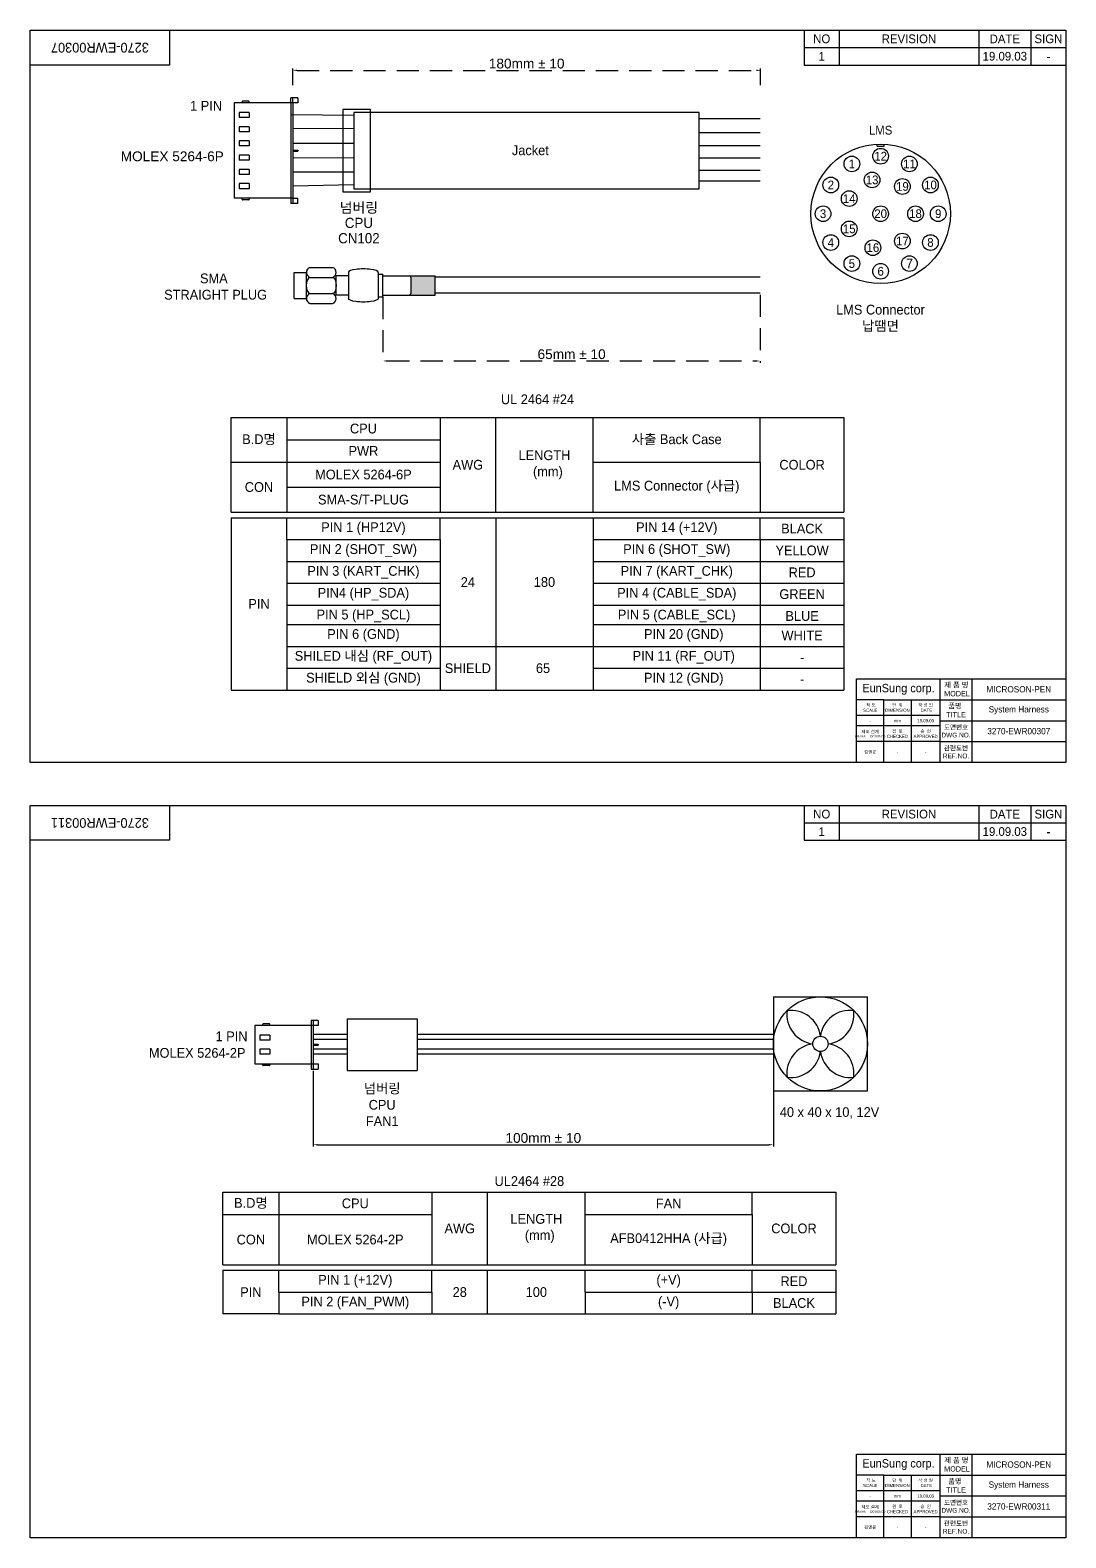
# Model space of a CAD drawing. Header units: millimetres. Extents: x 0 to 2432, y -889 to 868.
# Drawn here: x 1226 to 1820, y -442 to 422 of the extents above; entities that cross this region are included whole.
import ezdxf

# ---------------------------------------------------------------- set-up
doc = ezdxf.new("R2010")
doc.units = ezdxf.units.MM
doc.linetypes.add('DASHED', pattern=[19.05, 12.7, -6.35])
for name, color, linetype in [('0 @ 1', 7, 'Continuous'), ('4', 133, 'Continuous'), ('CURITY-KONA-PEN-ASSY_DXF_FORMAT', 7, 'Continuous')]:
    doc.layers.add(name, color=color, linetype=linetype)
doc.styles.get("Standard").update_dxf_attribs({"font": 'arial.ttf'})
doc.styles.add('TEXTSTYLE_8', font='shanno.ttf')
doc.styles.add('주석', font='gulim.ttc')
doc.dimstyles.new('ISO-25$0', dxfattribs={"dimtxt": 2.5, "dimasz": 2.5, "dimexe": 1, "dimexo": 1, "dimgap": 1, "dimtad": 1, "dimdec": 4, "dimdsep": 46, "dimtxsty": 'Standard', "dimcen": 2.5, "dimadec": 0, "dimazin": 2, "dimtfac": 1, "dimtdec": 4, "dimtmove": 0, "dimatfit": 3, "dimfxl": 0, "dimarcsym": 0})

# ---------------------------------------------------------------- blocks, each defined once
blk = doc.blocks.new('*D18')
at = {"color": 0, "linetype": 'DASHED', "lineweight": -2}
for p, q in [((1376.23, 390.58), (1376.23, 400.12)), ((1378.73, 399.12), (1642.1, 399.12)), ((1644.6, 390.58), (1644.6, 400.12))]:
    blk.add_line(p, q, dxfattribs=at)
at = {"color": 0}
for points in [[(1378.73, 399.54), (1378.73, 398.7), (1376.23, 399.12)], [(1642.1, 398.7), (1642.1, 399.54), (1644.6, 399.12)]]:
    blk.add_solid(points, dxfattribs=at)
at = {"layer": 'Defpoints', "color": 0}
for p in [(1644.6, 399.12), (1376.23, 389.58), (1644.6, 389.58)]:
    blk.add_point(p, dxfattribs=at)
at = {"color": 0, "insert": (1510.42, 402.98), "char_height": 2.5, "attachment_point": 5}
blk.add_mtext('{\\H2.24x;180mm ± 10}', dxfattribs=at)
blk = doc.blocks.new('*D19')
at = {"color": 0, "linetype": 'DASHED', "lineweight": -2}
for p, q in [((1428, 269.19), (1428, 231.46)), ((1644.37, 270.4), (1644.37, 231.46)), ((1430.5, 232.46), (1641.87, 232.46))]:
    blk.add_line(p, q, dxfattribs=at)
at = {"color": 0}
for points in [[(1430.5, 232.88), (1430.5, 232.04), (1428, 232.46)], [(1641.87, 232.04), (1641.87, 232.88), (1644.37, 232.46)]]:
    blk.add_solid(points, dxfattribs=at)
at = {"layer": 'Defpoints', "color": 0}
for p in [(1428, 270.19), (1644.37, 271.4), (1644.37, 232.46)]:
    blk.add_point(p, dxfattribs=at)
at = {"color": 0, "insert": (1536.19, 236.32), "char_height": 2.5, "attachment_point": 5}
blk.add_mtext('{\\H2.24x;65mm ± 10}', dxfattribs=at)
blk = doc.blocks.new('*D34')
at = {"color": 0, "lineweight": -2}
for p, q in [((1388.04, -174.57), (1388.04, -217.98)), ((1651.9, -174.57), (1651.9, -217.98)), ((1390.54, -216.98), (1649.4, -216.98))]:
    blk.add_line(p, q, dxfattribs=at)
at = {"color": 0}
for points in [[(1390.54, -216.56), (1390.54, -217.39), (1388.04, -216.98)], [(1649.4, -217.39), (1649.4, -216.56), (1651.9, -216.98)]]:
    blk.add_solid(points, dxfattribs=at)
at = {"layer": 'Defpoints', "color": 0}
for p in [(1388.04, -173.57), (1651.9, -173.57), (1651.9, -216.98)]:
    blk.add_point(p, dxfattribs=at)
at = {"color": 0, "insert": (1519.97, -213.12), "char_height": 2.5, "attachment_point": 5}
blk.add_mtext('{\\H2.24x;100mm ± 10}', dxfattribs=at)

msp = doc.modelspace()

# ---------------------------------------------------------------- hatches: boundary and pattern name
h = msp.add_hatch(color=256)
h.dxf.hatch_style = 1
h.paths.add_polyline_path([(1442.99665, 281.30604, -0.414213562), (1443.99665, 280.30604), (1443.99665, 271.19049, -0.414213562), (1442.99665, 270.19049), (1457.99665, 270.19049), (1457.99665, 281.30604)])

# ---------------------------------------------------------------- linework, layer by layer
for p, q in [((1225.65332, 422.16704), (1819.65332, 422.16704)), ((1225.65332, 2.16704), (1225.65332, 422.16704)), ((1305.65332, 422.16704), (1305.65332, 402.16704)), ((1669.65332, 422.16704), (1669.65332, 402.16704)), ((1689.65332, 422.16704), (1689.65332, 402.16704)), ((1769.65332, 422.16704), (1769.65332, 402.16704)), ((1799.65332, 422.16704), (1799.65332, 402.16704)), ((1819.65332, 422.16704), (1819.65332, 2.16704)), ((1669.65332, 412.16704), (1819.65332, 412.16704)), ((1305.65332, 402.16704), (1225.65332, 402.16704)), ((1669.65332, 402.16704), (1819.65332, 402.16704)), ((1379.12818, 380.48522), (1342.66983, 380.48522)), ((1342.66983, 380.48522), (1342.66983, 325.73981)), ((1347.19862, 381.06392), (1347.19862, 380.48522)), ((1351.06104, 381.35327), (1347.48797, 381.35327)), ((1351.35039, 380.48522), (1351.35039, 381.06392)), ((1379.12818, 383.37874), (1375.07725, 383.37874)), ((1375.07725, 380.48522), (1375.07725, 383.37874)), ((1375.07725, 380.48522), (1375.07725, 325.73981)), ((1376.23466, 380.48522), (1376.23466, 383.37874)), ((1376.23466, 380.48522), (1376.23466, 325.73981)), ((1379.12818, 383.37874), (1379.12818, 380.48522)), ((1345.56335, 374.95859), (1345.56335, 372.06507)), ((1351.35039, 374.95859), (1345.56335, 374.95859)), ((1351.35039, 372.06507), (1345.56335, 372.06507)), ((1351.35039, 374.95859), (1351.35039, 372.06507)), ((1411.21645, 373.31179), (1375.07725, 373.54849)), ((1411.21471, 374.95851), (1411.26085, 331.26652)), ((1345.56335, 366.79887), (1345.56335, 363.90535)), ((1351.35039, 366.79887), (1345.56335, 366.79887)), ((1351.35039, 363.90535), (1345.56335, 363.90535)), ((1351.35039, 366.79887), (1351.35039, 363.90535)), ((1411.22443, 365.75463), (1376.23466, 365.51874)), ((1609.39311, 371.47894), (1644.37315, 371.47894)), ((1609.39311, 363.3939), (1644.37315, 363.3939)), ((1345.56335, 358.63914), (1345.56335, 355.74562)), ((1351.35039, 358.63914), (1345.56335, 358.63914)), ((1351.35039, 355.74562), (1345.56335, 355.74562)), ((1351.35039, 358.63914), (1351.35039, 355.74562)), ((1411.2334, 357.25305), (1376.23466, 357.25282)), ((1609.39311, 356.0885), (1644.37315, 356.0885)), ((1711.43191, 355.62772), (1711.43191, 356.82769)), ((1711.43191, 355.62772), (1715.43191, 355.62772)), ((1715.43191, 355.62772), (1715.43191, 356.82769)), ((1345.56335, 350.47941), (1345.56335, 347.58589)), ((1351.35039, 350.47941), (1345.56335, 350.47941)), ((1351.35039, 347.58589), (1345.56335, 347.58589)), ((1351.35039, 350.47941), (1351.35039, 347.58589)), ((1376.23466, 353.40187), (1379.12818, 353.40187)), ((1376.23466, 352.82316), (1379.12818, 352.82316)), ((1376.23466, 349.22307), (1411.24213, 348.98614)), ((1379.12818, 353.40187), (1379.12818, 352.82316)), ((1379.12818, 353.40187), (1379.12818, 352.82316)), ((1609.39311, 348.88489), (1644.37315, 348.88489)), ((1345.56335, 342.31968), (1345.56335, 339.42616)), ((1351.35039, 342.31968), (1345.56335, 342.31968)), ((1351.35039, 339.42616), (1345.56335, 339.42616)), ((1351.35039, 342.31968), (1351.35039, 339.42616)), ((1411.25086, 340.72147), (1376.23466, 340.72098)), ((1609.39311, 341.85494), (1644.37315, 341.85494)), ((1345.56335, 334.15996), (1345.56335, 331.26644)), ((1351.35039, 334.15996), (1345.56335, 334.15996)), ((1351.35039, 331.26644), (1345.56335, 331.26644)), ((1351.35039, 334.15996), (1351.35039, 331.26644)), ((1411.25859, 333.39974), (1376.23466, 332.69122)), ((1609.39311, 335.75314), (1644.37315, 335.75314)), ((1376.23466, 325.73981), (1342.66983, 325.73981)), ((1347.19862, 325.16111), (1347.19862, 325.73981)), ((1351.06104, 324.87176), (1347.48797, 324.87176)), ((1351.35039, 325.73981), (1351.35039, 325.16111)), ((1375.07725, 325.73981), (1375.07725, 322.84629)), ((1379.12818, 322.84629), (1375.07725, 322.84629)), ((1376.23466, 325.73981), (1376.23466, 322.84629)), ((1376.23466, 325.73981), (1379.12818, 325.73981)), ((1379.12818, 322.84629), (1379.12818, 325.73981)), ((1386.1261, 286.1379), (1391.6261, 286.1379)), ((1391.6261, 286.1379), (1399.1261, 286.1379)), ((1377.06832, 268.24827), (1377.06832, 283.24827)), ((1377.06832, 283.24827), (1384.06832, 283.24827)), ((1384.06832, 268.24827), (1384.06832, 283.24827)), ((1386.1261, 280.35864), (1391.6261, 280.35864)), ((1391.6261, 280.35864), (1399.1261, 280.35864)), ((1408.18387, 281.24827), (1400.43909, 281.24827)), ((1401.18387, 270.24827), (1401.18387, 281.24827)), ((1408.18387, 283.24827), (1408.18387, 268.24827)), ((1425.29941, 283.24827), (1425.29941, 268.24827)), ((1425.29941, 282.30604), (1427.99785, 282.30604)), ((1427.99785, 269.19049), (1427.99785, 282.30604)), ((1427.99785, 281.30604), (1442.99665, 281.30604)), ((1442.99665, 281.30604), (1457.99665, 281.30604)), ((1443.99665, 280.30604), (1443.99665, 271.19049)), ((1457.99665, 270.19049), (1457.99665, 281.30604)), ((1644.37315, 280.50718), (1457.99665, 280.50718)), ((1377.06832, 268.24827), (1384.06832, 268.24827)), ((1386.1261, 271.1379), (1391.6261, 271.1379)), ((1391.6261, 271.1379), (1399.1261, 271.1379)), ((1408.18387, 270.24827), (1400.43909, 270.24827)), ((1425.29941, 269.19049), (1427.99785, 269.19049)), ((1427.99785, 270.19049), (1442.99665, 270.19049)), ((1442.99665, 270.19049), (1457.99665, 270.19049)), ((1644.37315, 271.39718), (1457.99665, 271.39718)), ((1386.1261, 265.35864), (1391.6261, 265.35864)), ((1391.6261, 265.35864), (1399.1261, 265.35864)), ((1340.91377, 200.05489), (1692.34193, 200.05489)), ((1340.91377, 145.74327), (1340.91377, 200.05489)), ((1372.86178, 200.05489), (1372.86178, 187.27568)), ((1460.71882, 200.05489), (1460.71882, 145.74327)), ((1492.66684, 145.74327), (1492.66684, 200.05489)), ((1548.57586, 145.74327), (1548.57586, 200.05489)), ((1644.4199, 174.49648), (1644.4199, 200.05489)), ((1692.34193, 200.05489), (1692.34193, 145.74327)), ((1372.86178, 187.27568), (1372.86178, 145.74327)), ((1372.86178, 187.27568), (1460.71882, 187.27568)), ((1340.91377, 174.49648), (1460.71882, 174.49648)), ((1372.86178, 174.49648), (1372.86178, 145.74327)), ((1548.57586, 174.49648), (1644.4199, 174.49648)), ((1644.4199, 174.49648), (1644.4199, 145.74327)), ((1372.86178, 160.11987), (1460.71882, 160.11987)), ((1340.91377, 145.74327), (1692.34193, 145.74327)), ((1340.91377, 142.54846), (1692.34193, 142.54846)), ((1340.91377, 142.54846), (1340.91377, 43.72978)), ((1372.86178, 130.02249), (1372.86178, 142.54846)), ((1460.71882, 130.02249), (1460.71882, 142.54846)), ((1492.66684, 142.54846), (1492.66684, 43.72978)), ((1548.57586, 142.54846), (1548.57586, 43.72978)), ((1644.4199, 130.02249), (1644.4199, 142.54846)), ((1692.34193, 142.54846), (1692.34193, 104.97055)), ((1372.86178, 130.02249), (1460.71882, 130.02249)), ((1372.86178, 130.02249), (1372.86178, 117.49652)), ((1460.71882, 130.02249), (1460.71882, 117.49652)), ((1548.57586, 130.02249), (1644.4199, 130.02249)), ((1644.4199, 130.02249), (1644.4199, 117.49652)), ((1644.4199, 130.02249), (1692.34193, 130.02249)), ((1372.86178, 117.49652), (1460.71882, 117.49652)), ((1372.86178, 117.49652), (1372.86178, 117.49652)), ((1372.86178, 117.49652), (1372.86178, 117.49652)), ((1372.86178, 117.49652), (1372.86178, 104.97055)), ((1460.71882, 117.49652), (1460.71882, 104.97055)), ((1548.57586, 117.49652), (1644.4199, 117.49652)), ((1644.4199, 117.49652), (1644.4199, 104.97055)), ((1644.4199, 117.49652), (1692.34193, 117.49652)), ((1372.86178, 104.97055), (1460.71882, 104.97055)), ((1372.86178, 104.97055), (1372.86178, 92.44457)), ((1460.71882, 104.97055), (1460.71882, 92.44457)), ((1548.57586, 104.97055), (1644.4199, 104.97055)), ((1644.4199, 104.97055), (1644.4199, 92.44457)), ((1644.4199, 104.97055), (1692.34193, 104.97055)), ((1692.34193, 104.97055), (1692.34193, 92.44457)), ((1372.86178, 92.44457), (1460.71882, 92.44457)), ((1372.86178, 92.44457), (1372.86178, 79.9186)), ((1460.71882, 92.44457), (1460.71882, 81.3077)), ((1548.57586, 92.44457), (1644.4199, 92.44457)), ((1644.4199, 92.44457), (1692.34193, 92.44457)), ((1644.4199, 92.44457), (1644.4199, 81.3077)), ((1692.34193, 92.44457), (1692.34193, 81.3077)), ((1372.86178, 81.3077), (1460.71882, 81.3077)), ((1372.86178, 81.3077), (1372.86178, 68.78172)), ((1460.71882, 81.3077), (1460.71882, 68.78172)), ((1548.57586, 81.3077), (1692.34193, 81.3077)), ((1644.4199, 81.3077), (1644.4199, 43.72978)), ((1692.34193, 81.3077), (1692.34193, 68.78172)), ((1372.86178, 68.78172), (1460.71882, 68.78172)), ((1372.86178, 68.78172), (1372.86178, 56.25575)), ((1460.71882, 68.78172), (1460.71882, 56.25575)), ((1460.71882, 68.78172), (1492.66684, 68.78172)), ((1492.66684, 68.78172), (1548.57586, 68.78172)), ((1548.57586, 68.78172), (1644.4199, 68.78172)), ((1644.4199, 68.78172), (1692.34193, 68.78172)), ((1692.34193, 68.78172), (1692.34193, 56.25575)), ((1372.86178, 56.25575), (1460.71882, 56.25575)), ((1372.86178, 56.25575), (1372.86178, 43.72978)), ((1460.71882, 56.25575), (1460.71882, 43.72978)), ((1548.57586, 56.25575), (1644.4199, 56.25575)), ((1644.4199, 56.25575), (1692.34193, 56.25575)), ((1692.34193, 56.25575), (1692.34193, 43.72978)), ((1340.91377, 43.72978), (1692.34193, 43.72978)), ((1699.65332, 2.16704), (1699.65332, 50.16704)), ((1699.65332, 50.16704), (1819.65332, 50.16704)), ((1747.65332, 2.16704), (1747.65332, 50.16704)), ((1747.65332, 50.16704), (1765.65332, 50.16704)), ((1765.65332, 50.16704), (1765.65332, 2.16704)), ((1715.25332, 38.16704), (1699.65332, 38.16704)), ((1715.25332, 2.16704), (1715.25332, 38.16704)), ((1715.25332, 38.16704), (1730.85332, 38.16704)), ((1730.85332, 38.16704), (1730.85332, 2.16704)), ((1730.85332, 38.16704), (1747.65332, 38.16704)), ((1747.65332, 38.16704), (1765.65332, 38.16704)), ((1765.65332, 38.16704), (1819.65332, 38.16704)), ((1747.65332, 29.16704), (1699.65332, 29.16704)), ((1747.65332, 26.16704), (1819.65332, 26.16704)), ((1747.65332, 23.16704), (1699.65332, 23.16704)), ((1747.65332, 14.16704), (1699.65332, 14.16704)), ((1747.65332, 14.16704), (1819.65332, 14.16704)), ((1819.65332, 2.16704), (1225.65332, 2.16704)), ((1225.65332, -22.42252), (1819.65332, -22.42252)), ((1225.65332, -442.42252), (1225.65332, -22.42252)), ((1305.65332, -22.42252), (1305.65332, -42.42252)), ((1669.65332, -22.42252), (1669.65332, -42.42252)), ((1689.65332, -22.42252), (1689.65332, -42.42252)), ((1769.65332, -22.42252), (1769.65332, -42.42252)), ((1799.65332, -22.42252), (1799.65332, -42.42252)), ((1819.65332, -22.42252), (1819.65332, -442.42252)), ((1669.65332, -32.42252), (1819.65332, -32.42252)), ((1305.65332, -42.42252), (1225.65332, -42.42252)), ((1669.65332, -42.42252), (1819.65332, -42.42252)), ((1651.90021, -132.16601), (1705.90021, -132.16601)), ((1651.90021, -132.16601), (1651.90021, -186.16601)), ((1705.90021, -186.16601), (1705.90021, -132.16601)), ((1390.9304, -145.67689), (1386.87948, -145.67689)), ((1386.87948, -145.67689), (1386.87948, -173.57039)), ((1388.03688, -145.67689), (1388.03688, -173.57039)), ((1390.9304, -145.67689), (1390.9304, -148.57041)), ((1407.55117, -144.82686), (1407.55117, -174.42042)), ((1407.55117, -144.82686), (1447.55117, -144.82686)), ((1447.55117, -144.82686), (1447.55117, -174.50815)), ((1354.47205, -148.57041), (1354.47205, -170.67689)), ((1390.9304, -148.57041), (1354.47205, -148.57041)), ((1357.36557, -154.09704), (1357.36557, -156.99056)), ((1363.15261, -154.09704), (1357.36557, -154.09704)), ((1359.00084, -147.99171), (1359.00084, -148.57041)), ((1362.86326, -147.70236), (1359.29019, -147.70236)), ((1363.15261, -148.57041), (1363.15261, -147.99171)), ((1363.15261, -154.09704), (1363.15261, -156.99056)), ((1388.03688, -153.51601), (1407.55117, -153.51601)), ((1447.55117, -153.51601), (1651.90021, -153.51601)), ((1363.15261, -156.99056), (1357.36557, -156.99056)), ((1357.36557, -162.25676), (1357.36557, -165.15029)), ((1363.15261, -162.25676), (1357.36557, -162.25676)), ((1363.15261, -162.25676), (1363.15261, -165.15029)), ((1388.03688, -156.36601), (1407.55117, -156.36601)), ((1388.03688, -159.37041), (1390.9304, -159.37041)), ((1388.03688, -159.94912), (1390.9304, -159.94912)), ((1388.03688, -161.96601), (1407.55117, -161.96601)), ((1390.9304, -159.37041), (1390.9304, -159.94912)), ((1390.9304, -159.37041), (1390.9304, -159.94912)), ((1447.55117, -156.36601), (1651.90021, -156.36601)), ((1447.55117, -161.96601), (1651.90021, -161.96601)), ((1678.90021, -163.853), (1678.90021, -163.853)), ((1678.90021, -163.853), (1678.90021, -163.853)), ((1354.47205, -170.67689), (1390.93038, -170.67689)), ((1363.15261, -165.15029), (1357.36557, -165.15029)), ((1359.00084, -171.25559), (1359.00084, -170.67689)), ((1362.86326, -171.54494), (1359.29019, -171.54494)), ((1363.15261, -170.67689), (1363.15261, -171.25559)), ((1388.03688, -164.81601), (1407.55117, -164.81601)), ((1390.93038, -170.67689), (1390.93038, -173.57039)), ((1447.55117, -164.81601), (1651.90021, -164.81601)), ((1386.87948, -173.57039), (1390.93038, -173.57039)), ((1407.55117, -174.42042), (1447.55117, -174.50815)), ((1651.90021, -186.16601), (1705.90021, -186.16601)), ((1336.25751, -244.2533), (1687.68567, -244.2533)), ((1336.25751, -285.78572), (1336.25751, -244.2533)), ((1368.20552, -244.2533), (1368.20552, -285.78572)), ((1456.06256, -244.2533), (1456.06256, -285.78572)), ((1488.01058, -285.78572), (1488.01058, -244.2533)), ((1543.9196, -285.78572), (1543.9196, -244.2533)), ((1639.76364, -257.03251), (1639.76364, -244.2533)), ((1687.68567, -244.2533), (1687.68567, -285.78572)), ((1336.25751, -257.03251), (1456.06256, -257.03251)), ((1543.9196, -257.03251), (1639.76364, -257.03251)), ((1639.76364, -257.03251), (1639.76364, -285.78572)), ((1336.25751, -285.78572), (1687.68567, -285.78572)), ((1336.25751, -288.98052), (1687.68567, -288.98052)), ((1336.25751, -288.98052), (1336.25751, -314.03247)), ((1368.20552, -301.5065), (1368.20552, -288.98052)), ((1456.06256, -301.5065), (1456.06256, -288.98052)), ((1488.01058, -314.03247), (1488.01058, -288.98052)), ((1543.9196, -301.5065), (1543.9196, -288.98052)), ((1639.76364, -301.5065), (1639.76364, -288.98052)), ((1687.68567, -288.98052), (1687.68567, -314.03247)), ((1368.20552, -301.5065), (1456.06256, -301.5065)), ((1368.20552, -301.5065), (1368.20552, -314.03247)), ((1456.06256, -301.5065), (1456.06256, -314.03247)), ((1543.9196, -301.5065), (1639.76364, -301.5065)), ((1543.9196, -301.5065), (1543.9196, -314.03247)), ((1639.76364, -301.5065), (1639.76364, -314.03247)), ((1639.76364, -301.5065), (1687.68567, -301.5065)), ((1368.20552, -314.03247), (1336.25751, -314.03247)), ((1368.20552, -314.03247), (1456.06256, -314.03247)), ((1456.06256, -314.03247), (1488.01058, -314.03247)), ((1488.01058, -314.03247), (1543.9196, -314.03247)), ((1543.9196, -314.03247), (1639.76364, -314.03247)), ((1639.76364, -314.03247), (1687.68567, -314.03247)), ((1699.65332, -442.42252), (1699.65332, -394.42252)), ((1699.65332, -394.42252), (1819.65332, -394.42252)), ((1747.65332, -442.42252), (1747.65332, -394.42252)), ((1747.65332, -394.42252), (1765.65332, -394.42252)), ((1765.65332, -394.42252), (1765.65332, -442.42252)), ((1715.25332, -406.42252), (1699.65332, -406.42252)), ((1715.25332, -442.42252), (1715.25332, -406.42252)), ((1715.25332, -406.42252), (1730.85332, -406.42252)), ((1730.85332, -406.42252), (1730.85332, -442.42252)), ((1730.85332, -406.42252), (1747.65332, -406.42252)), ((1747.65332, -406.42252), (1765.65332, -406.42252)), ((1765.65332, -406.42252), (1819.65332, -406.42252)), ((1747.65332, -415.42252), (1699.65332, -415.42252)), ((1747.65332, -421.42252), (1699.65332, -421.42252)), ((1747.65332, -418.42252), (1819.65332, -418.42252)), ((1747.65332, -430.42252), (1699.65332, -430.42252)), ((1747.65332, -430.42252), (1819.65332, -430.42252)), ((1819.65332, -442.42252), (1225.65332, -442.42252))]:
    msp.add_line(p, q)
for centre, radius in [((1713.43191, 316.87772), 40), ((1696.93191, 345.45656), 4.5), ((1713.43191, 349.87772), 4.5), ((1729.93191, 345.45656), 4.5), ((1684.85307, 333.37772), 4.5), ((1708.52576, 336.26663), 4.5), ((1742.01075, 333.37772), 4.5), ((1695.4134, 325.55719), 4.5), ((1725.9095, 332.50813), 4.5), ((1680.43191, 316.87772), 4.5), ((1713.43191, 316.87772), 4.5), ((1733.43191, 316.87772), 4.5), ((1746.43191, 316.87772), 4.5), ((1695.41188, 308.20139), 4.5), ((1684.85307, 300.37772), 4.5), ((1725.9017, 301.24108), 4.5), ((1742.01075, 300.37772), 4.5), ((1708.98052, 297.37938), 4.5), ((1696.93191, 288.29888), 4.5), ((1713.43191, 283.87772), 4.5), ((1729.93191, 288.29888), 4.5), ((1678.90021, -159.16601), 27), ((1678.90021, -159.16601), 4.40784)]:
    msp.add_circle(centre, radius)
for centre, radius, start, end in [((1347.48797, 381.06392), 0.28935, 90, 180), ((1351.06104, 381.06392), 0.28935, 0, 90), ((1347.48797, 325.16111), 0.28935, 180, 270), ((1351.06104, 325.16111), 0.28935, 270, 0), ((1387.1261, 283.24827), 3.05777, 109.08894953, 250.91105047), ((1398.1261, 283.24827), 3.05777, 289.08894953, 70.91105047), ((1442.99665, 280.30604), 1, 0, 90), ((1387.1261, 268.24827), 3.05777, 109.08894953, 250.91105047), ((1398.1261, 268.24827), 3.05777, 289.08894953, 70.91105047), ((1442.99665, 271.19049), 1, 270, 0), ((1676.69628, -142.27805), 17.03116, 172.56477421, 262.56477421), ((1676.69628, -142.27805), 17.03116, 172.56477421, 262.56477421), ((1662.01224, -156.96209), 17.03116, 7.43522579, 97.43522579), ((1662.01224, -156.96209), 17.03116, 7.43522579, 97.43522579), ((1695.78817, -156.96209), 17.03116, 82.56477421, 172.56477421), ((1681.10413, -142.27805), 17.03116, 277.43522579, 7.43522579), ((1359.29019, -147.99171), 0.28935, 90, 180), ((1362.86326, -147.99171), 0.28935, 0, 90), ((1676.69628, -176.05398), 17.03116, 97.43522579, 187.43522579), ((1662.01224, -161.36994), 17.03116, 262.56477421, 352.56477421), ((1695.78817, -161.36994), 17.03116, 187.43522579, 277.43522579), ((1681.10413, -176.05398), 17.03116, 352.56477421, 82.56477421), ((1359.29019, -171.25559), 0.28935, 180, 270), ((1362.86326, -171.25559), 0.28935, 270, 0)]:
    msp.add_arc(centre, radius, start, end)
for centre, major_axis, ratio, start_param, end_param in [((1386.1261, 275.74827), (0, -4.61037), 0.454091866, 3.141592654, 6.283185307), ((1416.74164, 283.24827), (8.55777, 0), 0.233705725, 6.283185307, 9.424777961)]:
    msp.add_ellipse(centre, major_axis=major_axis, ratio=ratio, start_param=start_param, end_param=end_param)
at = {"extrusion": (0, 0, -1)}
for centre, major_axis, ratio, start_param, end_param in [((1399.1261, 275.74827), (0, -4.61037), 0.454091866, 3.141592654, 6.283185307), ((1416.74164, 268.24827), (8.55777, 0), 0.233705725, 6.283185307, 9.424777961)]:
    msp.add_ellipse(centre, major_axis=major_axis, ratio=ratio, start_param=start_param, end_param=end_param, dxfattribs=at)
at = {"layer": '4', "color": 7}
for p, q in [((1609.39311, 374.95851), (1411.21471, 374.95851)), ((1609.43925, 331.26652), (1609.39311, 374.95851)), ((1411.26085, 331.26652), (1609.43925, 331.26652))]:
    msp.add_line(p, q, dxfattribs=at)
msp.add_lwpolyline([(1420.87667, 376.70112), (1405.01159, 376.70112), (1405.01159, 329.44957), (1420.87667, 329.44957)], close=True, dxfattribs=at)

# ---------------------------------------------------------------- texts
at = {"char_height": 5.6, "width": 80, "attachment_point": 5, "rotation": 180, "style": '주석'}
for s, insert in [('3270-EWR00307', (1265.65332, 412.16704)), ('3270-EWR00311', (1265.65332, -32.42252))]:
    msp.add_mtext(s, dxfattribs=dict(at, insert=insert))
at = {"attachment_point": 5, "style": '주석'}
for s, insert, char_height, width in [('19.09.03', (1784.65332, 407.16704), 5, 30), ('SMA\\P STRAIGHT PLUG', (1330.99227, 275.11226), 5.6, 78.7145735), ('LMS Connector\\P납땜면', (1713.34577, 256.97575), 5.6, 87.8570392), ('B.D명', (1356.88778, 187.27568), 5.6, 31.9480142), ('CPU', (1416.7903, 193.66529), 5.6, 87.8570392), ('사출 Back Case', (1596.49788, 187.27568), 5.6, 95.8440427), ('PWR', (1416.7903, 180.88608), 5.6, 87.8570392), ('AWG', (1476.69283, 172.89908), 5.6, 31.9480142), ('LENGTH\\P{\\fGulim|b0|i0|c129|p50;\\W1.93502; }(mm)', (1520.62135, 172.89908), 5.6, 55.9090249), ('COLOR', (1668.38091, 172.89908), 5.6, 47.9220214), ('MOLEX 5264-6P', (1416.7903, 167.30818), 5.6, 87.8570392), ('LMS Connector (사급)', (1596.49788, 160.11987), 5.6, 95.8440427), ('CON', (1356.88778, 160.11987), 5.6, 31.9480142), ('SMA-S/T-PLUG', (1416.7903, 152.93157), 5.6, 87.8570392), ('PIN 1 (HP12V)', (1416.7903, 136.28548), 5.6, 87.8570392), ('BLACK', (1668.38091, 136.28548), 5.6, 47.9220214), ('PIN 2 (SHOT_SW)', (1416.7903, 123.75951), 5.6, 87.8570392), ('YELLOW', (1668.38091, 123.75951), 5.6, 47.9220214), ('PIN 3 (KART_CHK)', (1416.7903, 111.23353), 5.6, 87.8570392), ('RED', (1668.38091, 111.23353), 5.6, 47.9220214), ('24', (1476.69283, 105.66509), 5.6, 31.9480142), ('180', (1520.62135, 105.66509), 5.6, 55.9090249), ('PIN', (1356.88778, 93.13912), 5.6, 31.9480142), ('PIN4 (HP_SDA)', (1416.7903, 98.70756), 5.6, 87.8570392), ('GREEN', (1668.38091, 98.70756), 5.6, 47.9220214), ('PIN 5 (HP_SCL)', (1416.7903, 86.18159), 5.6, 87.8570392), ('BLUE', (1668.38091, 86.18159), 5.6, 47.9220214), ('PIN 6 (GND)', (1416.7903, 75.04471), 5.6, 87.8570392), ('PIN 20 (GND)', (1600.49138, 75.04471), 5.6, 87.8570392), ('WHITE', (1668.38091, 75.04471), 5.6, 47.9220214), ('SHILED 내심 (RF_OUT)', (1416.7903, 62.51874), 5.6, 87.8570392), ('PIN 11 (RF_OUT)', (1600.49138, 62.51874), 5.6, 87.8570392), ('-', (1668.38091, 62.51874), 5.6, 47.9220214), ('SHIELD 외심 (GND)', (1416.7903, 49.99276), 5.6, 87.8570392), ('SHIELD', (1476.69283, 56.25575), 5.6, 31.9480142), ('65', (1519.78923, 56.25575), 5.6, 54.2447962), ('PIN 12 (GND)', (1600.49138, 49.99276), 5.6, 87.8570392), ('-', (1668.38091, 49.99276), 5.6, 47.9220214), ('EunSung corp.', (1723.65332, 44.16704), 4.7922, 48), ('{\\fGulim|b0|i0|c129|p50;\\W0.30066; }제 품 명  \\P MODEL', (1756.65332, 44.16704), 3, 18), ('MICROSON-PEN', (1792.65332, 44.16704), 3.6, 54), ('{\\fGulim|b0|i0|c129|p50;\\W1.07709; }척 도 \\PSCALE', (1707.45332, 33.66704), 1.8, 15.6), ('{단  위\\PDIMENSION}', (1723.05332, 33.66704), 1.8, 15.6), ('작 성 일\\P{\\fGulim|b0|i0|c129|p50;\\W1.15198; }DATE', (1739.25332, 33.66704), 1.8, 16.8), ('{품명 \\W0.94493; \\W1;TITLE}', (1756.65332, 32.16704), 3, 18), ('-', (1707.45332, 26.16704), 1.8, 15.6), ('mm', (1723.05332, 26.16704), 1.8, 15.6), ('19.09.03', (1739.25332, 26.16704), 1.8, 16.8), ('System Harness', (1792.65332, 32.16704), 3.6, 54), ('{제도 설계\\P\\H0.66667x;DRAWN\\H1.49999x;\\W3.72022; \\H0.66667x;\\W1;DESIGNED}', (1707.45332, 18.66704), 1.8, 15.6), ('{검  토\\PCHECKED}', (1723.05332, 18.66704), 1.8, 15.6), ('{승  인\\PAPPROVED}', (1739.25332, 18.66704), 1.8, 16.8), ('도면번호 DWG.NO.', (1756.65332, 20.16704), 2.7, 18), ('3270-EWR00307', (1792.65332, 20.16704), 3.6, 54), ('김영윤', (1707.45332, 8.16704), 1.8, 15.6), ('관련도번\\PREF.NO.', (1756.65332, 8.16704), 2.7, 18), ('-', (1723.05332, 8.16704), 1.8, 15.6), ('-', (1739.25332, 8.16704), 1.8, 16.8), ('19.09.03', (1784.65332, -37.42252), 5, 30), ('40 x 40 x 10, 12V', (1684.11405, -198.76957), 5.6, 87.8570392), ('B.D명', (1352.23152, -250.64291), 5.6, 31.9480142), ('CPU', (1412.13404, -250.64291), 5.6, 87.8570392), ('FAN', (1591.84162, -250.64291), 5.6, 95.8440427), ('LENGTH\\P{\\fGulim|b0|i0|c129|p50;\\W1.93502; }(mm)', (1515.96509, -265.01951), 5.6, 55.9090249), ('AWG', (1472.03657, -265.01951), 5.6, 31.9480142), ('AFB0412HHA (사급)', (1591.84162, -271.40912), 5.6, 95.8440427), ('COLOR', (1663.72465, -265.01951), 5.6, 47.9220214), ('CON', (1352.23152, -271.40912), 5.6, 31.9480142), ('MOLEX 5264-2P', (1412.13404, -271.40912), 5.6, 87.8570392), ('PIN 1 (+12V)', (1412.13404, -295.24351), 5.6, 87.8570392), ('RED', (1663.72465, -295.24351), 5.6, 47.9220214), ('PIN 2 (FAN_PWM)', (1412.13404, -307.76948), 5.6, 87.8570392), ('BLACK', (1663.72465, -307.76948), 5.6, 47.9220214), ('EunSung corp.', (1723.65332, -400.42252), 4.7922, 48), ('{\\fGulim|b0|i0|c129|p50;\\W0.30066; }제 품 명  \\P MODEL', (1756.65332, -400.42252), 3, 18), ('MICROSON-PEN', (1792.65332, -400.42252), 3.6, 54), ('{\\fGulim|b0|i0|c129|p50;\\W1.07709; }척 도 \\PSCALE', (1707.45332, -410.92252), 1.8, 15.6), ('{단  위\\PDIMENSION}', (1723.05332, -410.92252), 1.8, 15.6), ('작 성 일\\P{\\fGulim|b0|i0|c129|p50;\\W1.15198; }DATE', (1739.25332, -410.92252), 1.8, 16.8), ('{품명 \\W0.94493; \\W1;TITLE}', (1756.65332, -412.42252), 3, 18), ('System Harness', (1792.65332, -412.42252), 3.6, 54), ('{제도 설계\\P\\H0.66667x;DRAWN\\H1.49999x;\\W3.72022; \\H0.66667x;\\W1;DESIGNED}', (1707.45332, -425.92252), 1.8, 15.6), ('-', (1707.45332, -418.42252), 1.8, 15.6), ('{검  토\\PCHECKED}', (1723.05332, -425.92252), 1.8, 15.6), ('mm', (1723.05332, -418.42252), 1.8, 15.6), ('{승  인\\PAPPROVED}', (1739.25332, -425.92252), 1.8, 16.8), ('19.09.03', (1739.25332, -418.42252), 1.8, 16.8), ('도면번호 DWG.NO.', (1756.65332, -424.42252), 2.7, 18), ('3270-EWR00311', (1792.65332, -424.42252), 3.6, 54), ('김영윤', (1707.45332, -436.42252), 1.8, 15.6), ('-', (1723.05332, -436.42252), 1.8, 15.6), ('-', (1739.25332, -436.42252), 1.8, 16.8), ('관련도번\\PREF.NO.', (1756.65332, -436.42252), 2.7, 18)]:
    msp.add_mtext(s, dxfattribs=dict(at, insert=insert, char_height=char_height, width=width))
at = {"insert": (1307.16101, 349.77585), "char_height": 5.6, "width": 69.4203014, "attachment_point": 5}
msp.add_mtext('MOLEX 5264-6P', dxfattribs=at)
at = {"layer": '0 @ 1', "style": '주석'}
for s, insert, char_height, width, attachment_point in [('NO', (1679.65332, 417.16704), 5, 20, 5), ('REVISION', (1729.65332, 417.16704), 5, 80, 5), ('DATE', (1784.65332, 417.16704), 5, 30, 5), ('SIGN', (1809.65332, 417.16704), 5, 20, 5), ('1', (1679.65332, 407.16704), 5, 20, 5), ('-', (1809.65332, 407.16704), 5.6, 20, 5), ('1 PIN', (1335.69385, 381.61035), 5.6, 35.8666684, 3), ('LMS', (1713.43191, 364.77665), 5, 6.363961, 5), ('Jacket', (1512.53502, 353.23674), 5.6, 351.4281566, 5), ('1', (1696.93191, 345.45656), 5, 6.363961, 5), ('12', (1713.43191, 349.87772), 5, 6.363961, 5), ('11', (1729.93191, 345.45656), 5, 6.363961, 5), ('13', (1708.52576, 336.26663), 5, 6.363961, 5), ('2', (1684.85307, 333.37772), 5, 6.363961, 5), ('19', (1725.9095, 332.50813), 5, 6.363961, 5), ('10', (1742.01075, 333.37772), 5, 6.363961, 5), ('14', (1695.4134, 325.55719), 5, 6.363961, 5), ('3', (1680.43191, 316.87772), 5, 6.363961, 5), ('20', (1713.43191, 316.87772), 5, 6.363961, 5), ('18', (1733.43191, 316.87772), 5, 6.363961, 5), ('9', (1746.43191, 316.87772), 5, 6.363961, 5), ('4', (1684.85307, 300.37772), 5, 7.278144, 5), ('15', (1695.41188, 308.20139), 5, 6.363961, 5), ('17', (1725.9017, 301.24108), 5, 6.363961, 5), ('8', (1742.01075, 300.37772), 5, 6.363961, 5), ('16', (1708.98052, 297.37938), 5, 6.363961, 5), ('5', (1696.93191, 288.29888), 5, 6.363961, 5), ('6', (1713.43191, 283.87772), 5, 6.363961, 5), ('7', (1729.93191, 288.29888), 5.6, 6.363961, 5), ('UL 2464 #24', (1516.62785, 210.45054), 5.6, 351.4281566, 5), ('PIN 14 (+12V)', (1596.49788, 136.28548), 5.6, 95.8440427, 5), ('PIN 6 (SHOT_SW)', (1596.49788, 123.75951), 5.6, 95.8440427, 5), ('PIN 7 (KART_CHK)', (1596.49788, 111.23353), 5.6, 95.8440427, 5), ('PIN 4 (CABLE_SDA)', (1596.49788, 98.70756), 5.6, 95.8440427, 5), ('PIN 5 (CABLE_SCL)', (1596.49788, 86.18159), 5.6, 95.8440427, 5), ('NO', (1679.65332, -27.42252), 5, 20, 5), ('REVISION', (1729.65332, -27.42252), 5, 80, 5), ('DATE', (1784.65332, -27.42252), 5, 30, 5), ('SIGN', (1809.65332, -27.42252), 5, 20, 5), ('1', (1679.65332, -37.42252), 5, 20, 5), ('-', (1809.65332, -37.42252), 5.6, 20, 5), ('1 PIN', (1332.016, -152.02234), 5.6, 35.8666684, 1), ('MOLEX 5264-2P', (1321.45842, -164.35151), 5.6, 69.4203014, 5), ('{넘버링\\PCPU\\PFAN1}', (1427.55117, -194.09879), 5.6, 40, 5), ('UL2464 #28', (1511.97159, -237.8637), 5.6, 351.4281566, 5), ('(+V)', (1591.84162, -295.24351), 5.6, 95.8440427, 5), ('PIN', (1352.23152, -301.5065), 5.6, 31.9480142, 5), ('28', (1472.03657, -301.5065), 5.6, 31.9480142, 5), ('100', (1515.96509, -301.5065), 5.6, 55.9090249, 5), ('(-V)', (1591.84162, -307.76948), 5.6, 95.8440427, 5)]:
    msp.add_mtext(s, dxfattribs=dict(at, insert=insert, char_height=char_height, width=width, attachment_point=attachment_point))
at = {"layer": 'CURITY-KONA-PEN-ASSY_DXF_FORMAT', "color": 0, "linetype": 'Continuous', "insert": (1414.1896, 311.59372), "char_height": 5.85, "width": 44.6954228, "attachment_point": 5, "line_spacing_factor": 0.9, "style": 'TEXTSTYLE_8'}
msp.add_mtext('{\\f굴림|b0|i0|c129|p50;넘버링\\PCPU\\PCN102}', dxfattribs=at)

# ---------------------------------------------------------------- dimensions: what is measured, and where the dimension line sits
at = {"linetype": 'DASHED'}
for base, p1, p2, text, picture, middle in [((1644.59904, 399.11899), (1376.23466, 389.58363), (1644.59904, 389.58363), '{\\H2.24x;180mm ± 10}', '*D18', (1510.41685, 399.11899)), ((1644.37315, 232.46038), (1427.99785, 270.19049), (1644.37315, 271.39718), '{\\H2.24x;65mm ± 10}', '*D19', (1536.1855, 232.46038))]:
    dim = msp.add_linear_dim(base=base, p1=p1, p2=p2, text=text, dimstyle='ISO-25$0', dxfattribs=at)
    dim.commit()
    dim.dimension.update_dxf_attribs({"geometry": picture, "text_midpoint": middle, "dimtype": 160})
dim = msp.add_aligned_dim(p1=(1388.03688, -173.57039), p2=(1651.90021, -173.57039), distance=-43.40667, text='{\\H2.24x;100mm ± 10}', dimstyle='ISO-25$0')
dim.commit()
dim.dimension.update_dxf_attribs({"geometry": '*D34', "text_midpoint": (1519.96854, -213.11825)})

doc.saveas('drawing.dxf')
